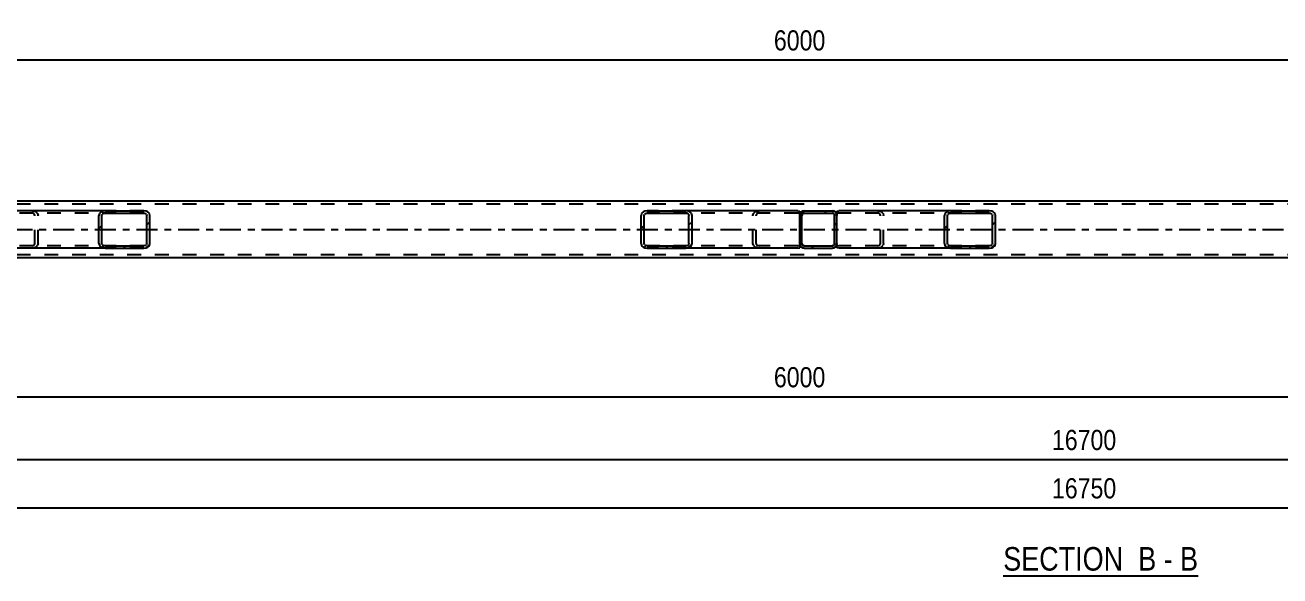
# Model space of a CAD drawing. Header units: millimetres. Extents: x -63 to 778, y -435 to 159.
# Drawn here: x 152.1 to 330.2, y -253.7 to -175.5 of the extents above; entities that cross this region are included whole.
import ezdxf

# ---------------------------------------------------------------- set-up
doc = ezdxf.new("R2010")
doc.units = ezdxf.units.MM
doc.linetypes.add('DXK_LINE_DOT2', pattern=[3.9198, 1.9599, -1.9599])
doc.linetypes.add('DXK_LINE_DOT3', pattern=[5.9187, 2.979, -0.9799, 0.9799, -0.9799])
doc.styles.add('Arial Narrow', font='ARIALN.TTF', dxfattribs={"height": 0.2})

# ---------------------------------------------------------------- blocks, each defined once
blk = doc.blocks.new('Unknown-570387995-13 - 4474')
at = {"color": 6, "linetype": 'Continuous'}
blk.add_line((290.92, -253.73), (318.56, -253.73), dxfattribs=at)
at = {"color": 0, "linetype": 'Continuous'}
for points in [[(309.03, -252.98), (309.03, -249.48), (290.92, -249.48), (290.92, -252.98)], [(312.63, -252.98), (312.63, -249.48), (310.08, -249.48), (310.08, -252.98)], [(314.96, -252.98), (314.96, -249.48), (313.68, -249.48), (313.68, -252.98)], [(318.56, -252.98), (318.56, -249.48), (316.01, -249.48), (316.01, -252.98)]]:
    blk.add_wipeout(points, dxfattribs=at)
at = {"color": 7, "linetype": 'Continuous', "style": 'Arial Narrow'}
for s, p in [('SECTION ', (290.92, -252.98)), ('B', (310.08, -252.98)), ('B', (316.01, -252.98)), ('-', (313.68, -252.98))]:
    blk.add_text(s, height=3.34, dxfattribs=at).set_placement(p)
blk = doc.blocks.new('Part-570387995-4482 - 4474')
at = {"color": 2, "linetype": 'Continuous'}
for p, q in [((598.87, -200.56), (14.03, -200.56)), ((598.87, -208.56), (14.03, -208.56))]:
    blk.add_line(p, q, dxfattribs=at)
at = {"color": 7, "linetype": 'DXK_LINE_DOT2'}
for p, q in [((603.67, -200.96), (14.03, -200.96)), ((603.67, -208.16), (14.03, -208.16))]:
    blk.add_line(p, q, dxfattribs=at)
at = {"color": 7, "linetype": 'DXK_LINE_DOT3'}
blk.add_line((14.03, -204.56), (603.67, -204.56), dxfattribs=at)
blk = doc.blocks.new('Part-570387995-4587 - 4474')
at = {"linetype": 'Continuous'}
h = blk.add_hatch(dxfattribs=at)
h.set_pattern_fill('', scale=0.7, style=0, pattern_type=0)
h.set_pattern_definition([(45, (246.222, -207.1463), (-1.57154, 1.57154), [])])
h.paths.add_polyline_path([(245.89, -207.2), (246.22, -207.15), (246.51, -207.01), (246.7, -206.8), (246.76, -206.56), (246.76, -202.56), (246.7, -202.31), (246.51, -202.1), (246.22, -201.96), (245.89, -201.92), (240.39, -201.92), (240.06, -201.96), (239.77, -202.1), (239.58, -202.31), (239.52, -202.56), (239.52, -206.56), (239.58, -206.8), (239.77, -207.01), (240.06, -207.15), (240.39, -207.2)])
h.paths.add_polyline_path([(240.23, -206.85), (240.08, -206.78), (239.99, -206.68), (239.96, -206.56), (239.96, -202.56), (239.99, -202.43), (240.08, -202.33), (240.23, -202.26), (240.39, -202.24), (245.89, -202.24), (246.05, -202.26), (246.2, -202.33), (246.29, -202.43), (246.32, -202.56), (246.32, -206.56), (246.29, -206.68), (246.2, -206.78), (246.05, -206.85), (245.89, -206.88), (240.39, -206.88)])
at = {"color": 2, "linetype": 'Continuous'}
for p, q in [((239.58, -202.31), (239.52, -202.56)), ((239.52, -206.56), (239.52, -202.56)), ((239.96, -202.56), (239.99, -202.43)), ((239.96, -206.56), (239.96, -202.56)), ((240.39, -201.92), (240.06, -201.96)), ((240.23, -202.26), (240.39, -202.24)), ((240.39, -201.92), (245.89, -201.92)), ((240.39, -202.24), (245.89, -202.24)), ((261.77, -201.92), (245.89, -201.92)), ((246.22, -201.96), (245.89, -201.92)), ((245.89, -202.24), (246.05, -202.26)), ((246.29, -202.43), (246.32, -202.56)), ((246.32, -206.56), (246.32, -202.56)), ((246.76, -202.56), (246.7, -202.31)), ((246.76, -206.56), (246.76, -202.56)), ((261.77, -201.92), (262.03, -201.95)), ((262.03, -201.95), (262.03, -201.96)), ((262.03, -201.96), (262.03, -202.1)), ((262.03, -202.1), (262.03, -202.56)), ((239.52, -206.56), (239.58, -206.8)), ((239.99, -206.68), (239.96, -206.56)), ((246.32, -206.56), (246.29, -206.68)), ((246.7, -206.8), (246.76, -206.56)), ((262.03, -207.16), (262.03, -206.56)), ((240.06, -207.15), (240.39, -207.2)), ((240.39, -206.88), (240.23, -206.85)), ((240.39, -206.88), (245.89, -206.88)), ((240.39, -207.2), (245.89, -207.2)), ((246.05, -206.85), (245.89, -206.88)), ((245.89, -207.2), (246.22, -207.15)), ((261.77, -207.2), (245.89, -207.2)), ((261.77, -207.2), (262.03, -207.16))]:
    blk.add_line(p, q, dxfattribs=at)
at = {"color": 7, "linetype": 'DXK_LINE_DOT2'}
for p, q in [((245.89, -201.92), (240.39, -201.92)), ((261.77, -202.24), (240.39, -202.24)), ((255.4, -202.56), (255.47, -202.31)), ((255.4, -206.56), (255.4, -202.56)), ((255.87, -202.43), (255.84, -202.56)), ((255.84, -206.56), (255.84, -202.56)), ((255.94, -201.96), (256.28, -201.92)), ((256.28, -202.24), (256.11, -202.26)), ((261.94, -202.26), (261.77, -202.24)), ((262.03, -202.3), (261.94, -202.26)), ((262.03, -201.95), (262.03, -201.95)), ((262.03, -202.1), (262.03, -202.3)), ((262.03, -206.56), (262.03, -202.31)), ((255.47, -206.8), (255.4, -206.56)), ((255.84, -206.56), (255.87, -206.68)), ((261.77, -206.88), (240.39, -206.88)), ((245.89, -207.2), (240.39, -207.2)), ((256.28, -207.2), (255.94, -207.15)), ((256.11, -206.85), (256.28, -206.88)), ((261.77, -206.88), (261.94, -206.85)), ((261.94, -206.85), (262.03, -206.81))]:
    blk.add_line(p, q, dxfattribs=at)
at = {"color": 2, "linetype": 'Continuous'}
for centre, radius, start, end in [((240.26, -202.74), 0.802, 104.5547, 147.5896), ((240.33, -202.65), 0.401, 104.5547, 147.5896), ((245.95, -202.65), 0.401, 32.4104, 75.4453), ((246.02, -202.74), 0.802, 32.4104, 75.4453), ((240.26, -206.37), 0.802, 212.4104, 255.4453), ((240.33, -206.46), 0.401, 212.4104, 255.4453), ((245.95, -206.46), 0.401, 284.5547, 327.5896), ((246.02, -206.37), 0.802, 284.5547, 327.5896)]:
    blk.add_arc(centre, radius, start, end, dxfattribs=at)
at = {"color": 7, "linetype": 'DXK_LINE_DOT2'}
for centre, radius, start, end in [((256.15, -202.74), 0.802, 104.5547, 147.5896), ((256.21, -202.65), 0.401, 104.5547, 147.5896), ((256.15, -206.37), 0.802, 212.4104, 255.4453), ((256.21, -206.46), 0.401, 212.4104, 255.4453)]:
    blk.add_arc(centre, radius, start, end, dxfattribs=at)
blk = doc.blocks.new('Part-570387995-4602 - 4474')
at = {"linetype": 'Continuous'}
h = blk.add_hatch(dxfattribs=at)
h.set_pattern_fill('', scale=0.7, style=0, pattern_type=0)
h.set_pattern_definition([(45, (266.9134, -207.1463), (-1.57154, 1.57154), [])])
h.paths.add_polyline_path([(266.67, -207.2), (266.91, -207.15), (267.12, -207.01), (267.26, -206.8), (267.31, -206.56), (267.31, -202.56), (267.26, -202.31), (267.12, -202.1), (266.91, -201.96), (266.67, -201.92), (262.67, -201.92), (262.42, -201.96), (262.22, -202.1), (262.08, -202.31), (262.03, -202.56), (262.03, -206.56), (262.08, -206.8), (262.22, -207.01), (262.42, -207.15), (262.67, -207.2)])
h.paths.add_polyline_path([(262.55, -206.85), (262.44, -206.78), (262.37, -206.68), (262.35, -206.56), (262.35, -202.56), (262.37, -202.43), (262.44, -202.33), (262.55, -202.26), (262.67, -202.24), (266.67, -202.24), (266.79, -202.26), (266.89, -202.33), (266.96, -202.43), (266.99, -202.56), (266.99, -206.56), (266.96, -206.68), (266.89, -206.78), (266.79, -206.85), (266.67, -206.88), (262.67, -206.88)])
at = {"color": 7, "linetype": 'DXK_LINE_DOT2'}
for p, q in [((262.03, -202.56), (262.08, -202.31)), ((262.03, -206.56), (262.03, -202.56)), ((262.37, -202.43), (262.35, -202.56)), ((262.35, -206.56), (262.35, -202.56)), ((262.42, -201.96), (262.67, -201.92)), ((262.67, -202.24), (262.55, -202.26)), ((262.67, -201.92), (266.67, -201.92)), ((262.67, -202.24), (266.67, -202.24)), ((266.67, -201.92), (266.91, -201.96)), ((266.79, -202.26), (266.67, -202.24)), ((266.99, -202.56), (266.96, -202.43)), ((266.99, -206.56), (266.99, -202.56)), ((267.26, -202.31), (267.31, -202.56)), ((267.31, -206.56), (267.31, -202.56)), ((262.08, -206.8), (262.03, -206.56)), ((262.35, -206.56), (262.37, -206.68)), ((266.96, -206.68), (266.99, -206.56)), ((267.31, -206.56), (267.26, -206.8)), ((262.67, -207.2), (262.42, -207.15)), ((262.55, -206.85), (262.67, -206.88)), ((262.67, -206.88), (266.67, -206.88)), ((262.67, -207.2), (266.67, -207.2)), ((266.67, -206.88), (266.79, -206.85)), ((266.91, -207.15), (266.67, -207.2))]:
    blk.add_line(p, q, dxfattribs=at)
at = {"color": 2, "linetype": 'Continuous'}
for p, q in [((262.08, -202.31), (262.03, -202.56)), ((262.03, -206.56), (262.03, -202.56)), ((262.35, -202.56), (262.37, -202.43)), ((262.35, -206.56), (262.35, -202.56)), ((262.67, -201.92), (262.42, -201.96)), ((262.55, -202.26), (262.67, -202.24)), ((262.67, -201.92), (266.67, -201.92)), ((262.67, -202.24), (266.67, -202.24)), ((266.91, -201.96), (266.67, -201.92)), ((266.67, -202.24), (266.79, -202.26)), ((266.96, -202.43), (266.99, -202.56)), ((266.99, -206.56), (266.99, -202.56)), ((267.31, -202.56), (267.26, -202.31)), ((267.31, -206.56), (267.31, -202.56)), ((262.03, -206.56), (262.08, -206.8)), ((262.37, -206.68), (262.35, -206.56)), ((266.99, -206.56), (266.96, -206.68)), ((267.26, -206.8), (267.31, -206.56)), ((262.42, -207.15), (262.67, -207.2)), ((262.67, -206.88), (262.55, -206.85)), ((262.67, -206.88), (266.67, -206.88)), ((262.67, -207.2), (266.67, -207.2)), ((266.79, -206.85), (266.67, -206.88)), ((266.67, -207.2), (266.91, -207.15))]:
    blk.add_line(p, q, dxfattribs=at)
at = {"color": 7, "linetype": 'DXK_LINE_DOT2'}
for centre, radius, start, end in [((262.67, -202.56), 0.64, 112.5, 157.5), ((262.67, -202.56), 0.32, 112.5, 157.5), ((266.67, -202.56), 0.32, 22.5, 67.5), ((266.67, -202.56), 0.64, 22.5, 67.5), ((262.67, -206.56), 0.64, 202.5, 247.5), ((262.67, -206.56), 0.32, 202.5, 247.5), ((266.67, -206.56), 0.32, 292.5, 337.5), ((266.67, -206.56), 0.64, 292.5, 337.5)]:
    blk.add_arc(centre, radius, start, end, dxfattribs=at)
at = {"color": 2, "linetype": 'Continuous'}
for centre, radius, start, end in [((262.67, -202.56), 0.64, 112.5, 157.5), ((262.67, -202.56), 0.32, 112.5, 157.5), ((266.67, -202.56), 0.32, 22.5, 67.5), ((266.67, -202.56), 0.64, 22.5, 67.5), ((262.67, -206.56), 0.64, 202.5, 247.5), ((262.67, -206.56), 0.32, 202.5, 247.5), ((266.67, -206.56), 0.32, 292.5, 337.5), ((266.67, -206.56), 0.64, 292.5, 337.5)]:
    blk.add_arc(centre, radius, start, end, dxfattribs=at)
blk = doc.blocks.new('Part-570387995-4610 - 4474')
at = {"linetype": 'Continuous'}
h = blk.add_hatch(dxfattribs=at)
h.set_pattern_fill('', scale=0.7, style=0, pattern_type=0)
h.set_pattern_definition([(45, (289.2786, -207.1463), (-1.57154, 1.57154), [])])
h.paths.add_polyline_path([(288.94, -207.2), (289.28, -207.15), (289.56, -207.01), (289.75, -206.8), (289.82, -206.56), (289.82, -202.56), (289.75, -202.31), (289.56, -202.1), (289.28, -201.96), (288.94, -201.92), (283.45, -201.92), (283.12, -201.96), (282.83, -202.1), (282.64, -202.31), (282.57, -202.56), (282.57, -206.56), (282.64, -206.8), (282.83, -207.01), (283.12, -207.15), (283.45, -207.2)])
h.paths.add_polyline_path([(283.28, -206.85), (283.14, -206.78), (283.05, -206.68), (283.01, -206.56), (283.01, -202.56), (283.05, -202.43), (283.14, -202.33), (283.28, -202.26), (283.45, -202.24), (288.94, -202.24), (289.11, -202.26), (289.25, -202.33), (289.35, -202.43), (289.38, -202.56), (289.38, -206.56), (289.35, -206.68), (289.25, -206.78), (289.11, -206.85), (288.94, -206.88), (283.45, -206.88)])
at = {"color": 2, "linetype": 'Continuous'}
for p, q in [((267.31, -201.95), (267.57, -201.92)), ((267.31, -201.95), (267.31, -202.56)), ((283.45, -201.92), (267.57, -201.92)), ((282.64, -202.31), (282.57, -202.56)), ((282.57, -206.56), (282.57, -202.56)), ((283.01, -202.56), (283.05, -202.43)), ((283.01, -206.56), (283.01, -202.56)), ((283.45, -201.92), (283.12, -201.96)), ((283.28, -202.26), (283.45, -202.24)), ((283.45, -201.92), (288.94, -201.92)), ((283.45, -202.24), (288.94, -202.24)), ((289.28, -201.96), (288.94, -201.92)), ((288.94, -202.24), (289.11, -202.26)), ((289.35, -202.43), (289.38, -202.56)), ((289.38, -206.56), (289.38, -202.56)), ((289.82, -202.56), (289.75, -202.31)), ((289.82, -206.56), (289.82, -202.56)), ((267.31, -207.15), (267.31, -206.56)), ((282.57, -206.56), (282.64, -206.8)), ((283.05, -206.68), (283.01, -206.56)), ((289.38, -206.56), (289.35, -206.68)), ((289.75, -206.8), (289.82, -206.56)), ((267.31, -207.16), (267.31, -207.15)), ((267.57, -207.2), (267.31, -207.16)), ((283.45, -207.2), (267.57, -207.2)), ((283.12, -207.15), (283.45, -207.2)), ((283.45, -206.88), (283.28, -206.85)), ((283.45, -206.88), (288.94, -206.88)), ((283.45, -207.2), (288.94, -207.2)), ((289.11, -206.85), (288.94, -206.88)), ((288.94, -207.2), (289.28, -207.15))]:
    blk.add_line(p, q, dxfattribs=at)
at = {"color": 7, "linetype": 'DXK_LINE_DOT2'}
for p, q in [((267.31, -202.3), (267.31, -201.95)), ((267.4, -202.26), (267.31, -202.3)), ((267.31, -207.01), (267.31, -202.56)), ((267.57, -202.24), (267.4, -202.26)), ((288.94, -202.24), (267.57, -202.24)), ((273.06, -201.92), (273.39, -201.96)), ((273.22, -202.26), (273.06, -202.24)), ((273.5, -202.56), (273.46, -202.43)), ((273.5, -206.56), (273.5, -202.56)), ((273.87, -202.31), (273.94, -202.56)), ((273.94, -206.56), (273.94, -202.56)), ((288.94, -201.92), (283.45, -201.92)), ((273.46, -206.68), (273.5, -206.56)), ((273.94, -206.56), (273.87, -206.8)), ((267.31, -206.81), (267.4, -206.85)), ((267.4, -206.85), (267.57, -206.88)), ((288.94, -206.88), (267.57, -206.88)), ((273.06, -206.88), (273.22, -206.85)), ((273.39, -207.15), (273.06, -207.2)), ((288.94, -207.2), (283.45, -207.2))]:
    blk.add_line(p, q, dxfattribs=at)
for centre, radius, start, end in [((273.12, -202.65), 0.401, 32.4104, 75.4453), ((273.19, -202.74), 0.802, 32.4104, 75.4453), ((273.12, -206.46), 0.401, 284.5547, 327.5896), ((273.19, -206.37), 0.802, 284.5547, 327.5896)]:
    blk.add_arc(centre, radius, start, end, dxfattribs=at)
at = {"color": 2, "linetype": 'Continuous'}
for centre, radius, start, end in [((283.32, -202.74), 0.802, 104.5547, 147.5896), ((283.38, -202.65), 0.401, 104.5547, 147.5896), ((289.01, -202.65), 0.401, 32.4104, 75.4453), ((289.08, -202.74), 0.802, 32.4104, 75.4453), ((283.32, -206.37), 0.802, 212.4104, 255.4453), ((283.38, -206.46), 0.401, 212.4104, 255.4453), ((289.01, -206.46), 0.401, 284.5547, 327.5896), ((289.08, -206.37), 0.802, 284.5547, 327.5896)]:
    blk.add_arc(centre, radius, start, end, dxfattribs=at)
blk = doc.blocks.new('Part-570387995-4612 - 4474')
at = {"linetype": 'Continuous'}
h = blk.add_hatch(dxfattribs=at)
h.set_pattern_fill('', scale=0.7, style=0, pattern_type=0)
h.set_pattern_definition([(45, (169.2785, -207.1463), (-1.57154, 1.57154), [])])
h.paths.add_polyline_path([(168.94, -207.2), (169.28, -207.15), (169.56, -207.01), (169.75, -206.8), (169.82, -206.56), (169.82, -202.56), (169.75, -202.31), (169.56, -202.1), (169.28, -201.96), (168.94, -201.92), (163.45, -201.92), (163.12, -201.96), (162.83, -202.1), (162.64, -202.31), (162.57, -202.56), (162.57, -206.56), (162.64, -206.8), (162.83, -207.01), (163.12, -207.15), (163.45, -207.2)])
h.paths.add_polyline_path([(163.28, -206.85), (163.14, -206.78), (163.05, -206.68), (163.01, -206.56), (163.01, -202.56), (163.05, -202.43), (163.14, -202.33), (163.28, -202.26), (163.45, -202.24), (168.94, -202.24), (169.11, -202.26), (169.25, -202.33), (169.35, -202.43), (169.38, -202.56), (169.38, -206.56), (169.35, -206.68), (169.25, -206.78), (169.11, -206.85), (168.94, -206.88), (163.45, -206.88)])
at = {"color": 2, "linetype": 'Continuous'}
for p, q in [((147.31, -201.95), (147.57, -201.92)), ((147.31, -201.95), (147.31, -202.56)), ((163.45, -201.92), (147.57, -201.92)), ((162.64, -202.31), (162.57, -202.56)), ((162.57, -206.56), (162.57, -202.56)), ((163.01, -202.56), (163.05, -202.43)), ((163.01, -206.56), (163.01, -202.56)), ((163.45, -201.92), (163.12, -201.96)), ((163.28, -202.26), (163.45, -202.24)), ((163.45, -201.92), (168.94, -201.92)), ((163.45, -202.24), (168.94, -202.24)), ((169.28, -201.96), (168.94, -201.92)), ((168.94, -202.24), (169.11, -202.26)), ((169.35, -202.43), (169.38, -202.56)), ((169.38, -206.56), (169.38, -202.56)), ((169.82, -202.56), (169.75, -202.31)), ((169.82, -206.56), (169.82, -202.56)), ((147.31, -207.15), (147.31, -206.56)), ((162.57, -206.56), (162.64, -206.8)), ((163.05, -206.68), (163.01, -206.56)), ((169.38, -206.56), (169.35, -206.68)), ((169.75, -206.8), (169.82, -206.56)), ((147.31, -207.16), (147.31, -207.15)), ((147.57, -207.2), (147.31, -207.16)), ((163.45, -207.2), (147.57, -207.2)), ((163.12, -207.15), (163.45, -207.2)), ((163.45, -206.88), (163.28, -206.85)), ((163.45, -206.88), (168.94, -206.88)), ((163.45, -207.2), (168.94, -207.2)), ((169.11, -206.85), (168.94, -206.88)), ((168.94, -207.2), (169.28, -207.15))]:
    blk.add_line(p, q, dxfattribs=at)
at = {"color": 7, "linetype": 'DXK_LINE_DOT2'}
for p, q in [((147.31, -201.95), (147.31, -202.3)), ((147.4, -202.26), (147.31, -202.3)), ((147.31, -207.01), (147.31, -202.56)), ((147.57, -202.24), (147.4, -202.26)), ((168.94, -202.24), (147.57, -202.24)), ((153.06, -201.92), (153.39, -201.96)), ((153.22, -202.26), (153.06, -202.24)), ((153.5, -202.56), (153.46, -202.43)), ((153.5, -206.56), (153.5, -202.56)), ((153.87, -202.31), (153.94, -202.56)), ((153.94, -206.56), (153.94, -202.56)), ((168.94, -201.92), (163.45, -201.92)), ((153.46, -206.68), (153.5, -206.56)), ((153.94, -206.56), (153.87, -206.8)), ((147.31, -206.81), (147.4, -206.85)), ((147.4, -206.85), (147.57, -206.88)), ((168.94, -206.88), (147.57, -206.88)), ((153.06, -206.88), (153.22, -206.85)), ((153.39, -207.15), (153.06, -207.2)), ((168.94, -207.2), (163.45, -207.2))]:
    blk.add_line(p, q, dxfattribs=at)
for centre, radius, start, end in [((153.12, -202.65), 0.401, 32.4104, 75.4453), ((153.19, -202.74), 0.802, 32.4104, 75.4453), ((153.12, -206.46), 0.401, 284.5547, 327.5896), ((153.19, -206.37), 0.802, 284.5547, 327.5896)]:
    blk.add_arc(centre, radius, start, end, dxfattribs=at)
at = {"color": 2, "linetype": 'Continuous'}
for centre, radius, start, end in [((163.32, -202.74), 0.802, 104.5547, 147.5896), ((163.38, -202.65), 0.401, 104.5547, 147.5896), ((169.01, -202.65), 0.401, 32.4104, 75.4453), ((169.08, -202.74), 0.802, 32.4104, 75.4453), ((163.32, -206.37), 0.802, 212.4104, 255.4453), ((163.38, -206.46), 0.401, 212.4104, 255.4453), ((169.01, -206.46), 0.401, 284.5547, 327.5896), ((169.08, -206.37), 0.802, 284.5547, 327.5896)]:
    blk.add_arc(centre, radius, start, end, dxfattribs=at)
blk = doc.blocks.new('StraightDimension-570387995-4731 - 4474')
at = {"color": 7, "linetype": 'Continuous'}
blk.add_line((1.13, -237.22), (603.67, -237.22), dxfattribs=at)
at = {"color": 0}
blk.add_wipeout([(307.57, -236.47), (307.57, -232.27), (297.23, -232.27), (297.23, -236.47)], dxfattribs=at)
at = {"color": 3, "style": 'Arial Narrow'}
blk.add_text('16700', height=2.863, dxfattribs=at).set_placement((297.83, -235.87))
blk = doc.blocks.new('StraightDimension-570387995-4720 - 4474')
at = {"color": 7, "linetype": 'Continuous'}
blk.add_line((0.13, -244.08), (604.67, -244.08), dxfattribs=at)
at = {"color": 0}
blk.add_wipeout([(307.57, -243.33), (307.57, -239.13), (297.23, -239.13), (297.23, -243.33)], dxfattribs=at)
at = {"color": 3, "style": 'Arial Narrow'}
blk.add_text('16750', height=2.863, dxfattribs=at).set_placement((297.83, -242.73))
blk = doc.blocks.new('StraightDimension-570387995-13448 - 4474')
at = {"color": 7, "linetype": 'Continuous'}
blk.add_line((142.03, -180.5), (382.03, -180.5), dxfattribs=at)
at = {"color": 0}
blk.add_wipeout([(266.28, -179.75), (266.28, -175.55), (257.77, -175.55), (257.77, -179.75)], dxfattribs=at)
at = {"color": 3, "style": 'Arial Narrow'}
blk.add_text('6000', height=2.863, dxfattribs=at).set_placement((258.37, -179.15))
blk = doc.blocks.new('StraightDimension-570387995-13585 - 4474')
at = {"color": 7, "linetype": 'Continuous'}
blk.add_line((142.03, -228.31), (382.03, -228.31), dxfattribs=at)
at = {"color": 0}
blk.add_wipeout([(266.28, -227.56), (266.28, -223.36), (257.77, -223.36), (257.77, -227.56)], dxfattribs=at)
at = {"color": 3, "style": 'Arial Narrow'}
blk.add_text('6000', height=2.863, dxfattribs=at).set_placement((258.37, -226.96))

msp = doc.modelspace()

# ---------------------------------------------------------------- block references
for name in ['StraightDimension-570387995-13448 - 4474', 'Part-570387995-4482 - 4474', 'Part-570387995-4612 - 4474', 'Part-570387995-4587 - 4474', 'Part-570387995-4602 - 4474', 'Part-570387995-4610 - 4474', 'StraightDimension-570387995-4731 - 4474', 'Unknown-570387995-13 - 4474']:
    msp.add_blockref(name, (0, 0))

# ---------------------------------------------------------------- next in the draw order: block references
msp.add_blockref('StraightDimension-570387995-4720 - 4474', (0, 0))

# ---------------------------------------------------------------- next in the draw order: block references
msp.add_blockref('StraightDimension-570387995-13585 - 4474', (0, 0))

doc.saveas('drawing.dxf')
